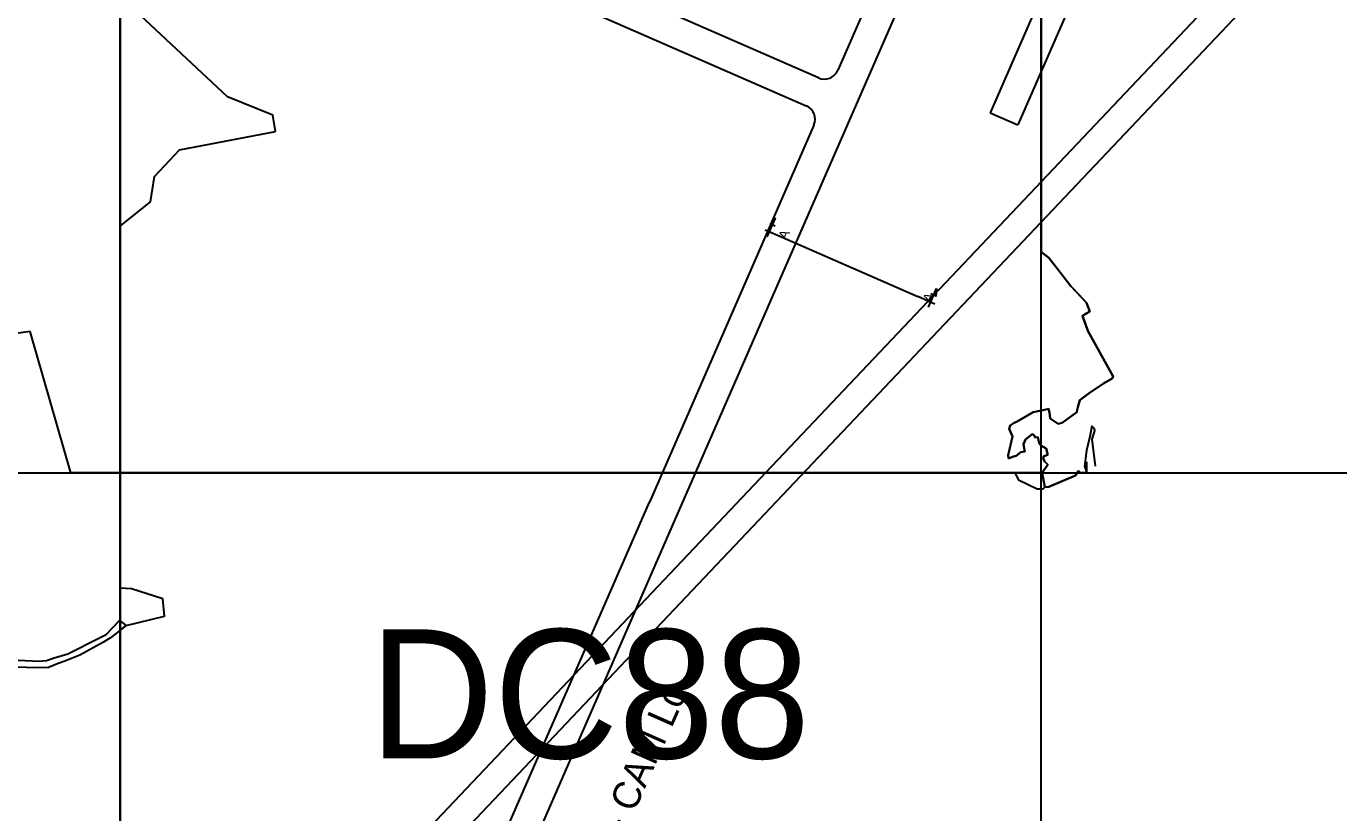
# Model space of a CAD drawing. Extents: x 547408 to 554234, y 1833375 to 1843904.
# Drawn here: x 551949 to 552662, y 1838316 to 1838742 of the extents above; entities that cross this region are included whole.
import ezdxf

# ---------------------------------------------------------------- set-up
doc = ezdxf.new("R2010")
doc.units = 0
for name, color, linetype in [('Level 1', 7, 'Continuous'), ('Level 10', 7, 'Continuous'), ('Level 30', 7, 'Continuous'), ('Level 52', 7, 'Continuous'), ('Level 62', 7, 'Continuous')]:
    doc.layers.add(name, color=color, linetype=linetype)

msp = doc.modelspace()

# ---------------------------------------------------------------- linework, layer by layer
at = {"layer": 'Level 1'}
for points in [[(552351.19, 1838628.02), (552355.65, 1838638.23)], [(552355.65, 1838638.23), (552352.94, 1838635.07), (552355.54, 1838633.93)], [(552350.09, 1838631.82), (552359.37, 1838627.77)], [(552359.37, 1838627.77), (552433, 1838595.62)], [(552438.74, 1838589.8), (552443.2, 1838600.01)], [(552443.2, 1838600.01), (552442.72, 1838595.87), (552440.12, 1838597.01)], [(552442.27, 1838591.57), (552433, 1838595.62)]]:
    msp.add_lwpolyline(points, dxfattribs=at)
at = {"layer": 'Level 10'}
msp.add_lwpolyline([(551925.66, 1838399.3), (551955.94, 1838397.77), (551959.89, 1838398.12), (551964.15, 1838399.51), (551971.53, 1838401.79), (551988.83, 1838410.38), (551992.31, 1838412.25), (551999.55, 1838419.8), (552003.2, 1838417.1), (551994.64, 1838410.5), (551990.5, 1838407.81), (551978.04, 1838401.02), (551970.77, 1838398.13), (551965.42, 1838396.09), (551960.77, 1838394.09), (551925.46, 1838394.75)], dxfattribs=at)
at = {"layer": 'Level 30'}
for points in [[(550477.02, 1837736.91), (551348.05, 1837763.51), (551500.16, 1837768.26), (551598.04, 1837771.31), (551819.16, 1837939.77), (551882.15, 1838006.24), (553007.63, 1839193.61)], [(550483.82, 1837722.11), (551348.99, 1837748.53), (551500.63, 1837753.27), (551603.3, 1837756.47), (551829.22, 1837928.58), (551893.03, 1837995.92), (553018.52, 1839183.3)], [(552596.36, 1838979.62), (552472.25, 1838695.33)], [(552611.48, 1838973.02), (552487.37, 1838688.73)], [(552475.85, 1838874.78), (552299.53, 1838470.9)], [(552379.04, 1838714.27), (552064.68, 1838851.51)], [(552049.86, 1838839.97), (552372.44, 1838699.15)], [(552425.03, 1838799.61), (552389.57, 1838718.4)], [(552472.25, 1838695.33), (552487.37, 1838688.73)], [(552376.57, 1838688.62), (552287.29, 1838484.1)], [(552107.68, 1838072.69), (552287.29, 1838484.1)], [(552299.53, 1838470.9), (552118.24, 1838055.64)]]:
    msp.add_lwpolyline(points, dxfattribs=at)
for centre, start, end in [((552382.24, 1838721.6), 246.41583, 336.41583), ((552369.24, 1838691.82), 336.41583, 66.41583)]:
    msp.add_arc(centre, 8, start, end, dxfattribs=at)
at = {"layer": 'Level 52'}
for p, q in [((552000, 1838882.95), (552000, 1838500)), ((552500, 1838619.8), (552500, 1838818.92)), ((552504.12, 1838616.68), (552500, 1838619.8)), ((552516.14, 1838601.29), (552504.12, 1838616.68)), ((552524.58, 1838592.2), (552516.14, 1838601.29)), ((552522.49, 1838585.18), (552526.32, 1838587.55)), ((552526.32, 1838587.55), (552524.58, 1838592.2)), ((552525.31, 1838577.05), (552522.49, 1838585.18)), ((552539.07, 1838552.32), (552525.31, 1838577.05)), ((552533.8, 1838548.44), (552538.52, 1838551.12)), ((552538.52, 1838551.12), (552539.07, 1838552.32)), ((552520.88, 1838539.44), (552525.94, 1838543.22)), ((552525.94, 1838543.22), (552533.8, 1838548.44)), ((552519.34, 1838532.96), (552519.8, 1838535.57)), ((552519.8, 1838535.57), (552520.88, 1838539.44)), ((552486.87, 1838527.85), (552495.58, 1838532.86)), ((552495.58, 1838532.86), (552486.87, 1838527.85)), ((552495.58, 1838532.86), (552501.85, 1838534.08)), ((552500, 1838533.72), (552495.58, 1838532.86)), ((552501.85, 1838534.08), (552503.89, 1838534.68)), ((552503.89, 1838534.68), (552504.45, 1838532.74)), ((552504.45, 1838532.74), (552504.79, 1838529.51)), ((552504.79, 1838529.51), (552509.16, 1838526.47)), ((552511.43, 1838527.13), (552519.34, 1838532.96)), ((552509.16, 1838526.47), (552511.43, 1838527.13)), ((552000, 1838500), (552485.67, 1838500)), ((552500.49, 1838500), (552500, 1838500)), ((552501.88, 1838492.25), (552500.49, 1838500)), ((552521.03, 1838500), (552520.27, 1838501)), ((552520.27, 1838501), (552521.03, 1838500)), ((552524.84, 1838500), (552521.03, 1838500)), ((552521.03, 1838500), (552524.84, 1838500)), ((552524.84, 1838500), (552524.7, 1838505.89)), ((552504.06, 1838492.28), (552501.88, 1838492.25)), ((552501.88, 1838492.25), (552504.06, 1838492.28)), ((552000, 1838414.63), (552003.2, 1838417.1)), ((552000, 1838178.65), (552000, 1838414.63))]:
    msp.add_line(p, q, dxfattribs=at)
for points in [[(552500, 1838818.92), (552500, 1838619.8), (552504.12, 1838616.68), (552510.13, 1838608.98), (552516.14, 1838601.29), (552520.36, 1838596.74), (552524.58, 1838592.2), (552526.32, 1838587.55), (552524.41, 1838586.37), (552522.49, 1838585.18), (552523.9, 1838581.11), (552525.31, 1838577.05), (552539.07, 1838552.32), (552538.52, 1838551.12), (552533.8, 1838548.44), (552525.94, 1838543.22), (552520.88, 1838539.44), (552519.8, 1838535.57), (552519.57, 1838534.27), (552519.34, 1838532.96), (552515.39, 1838530.05), (552511.43, 1838527.13), (552509.16, 1838526.47), (552504.79, 1838529.51), (552504.45, 1838532.74), (552503.89, 1838534.68), (552501.85, 1838534.08), (552500, 1838533.72)], [(552084.25, 1838685.14), (552082.87, 1838694.1), (552058.3, 1838703.96), (552000, 1838758.69)], [(552000, 1838633.79), (552016.52, 1838647.04), (552018.7, 1838660.71), (552032.23, 1838675.25), (552084.25, 1838685.14)], [(552000, 1838500), (552000, 1838633.79)], [(551951.16, 1838576.63), (551932.18, 1838574.02), (551935.39, 1838524.4)], [(551973.16, 1838500), (551951.16, 1838576.61)], [(552482.22, 1838507.68), (552481.96, 1838509.59), (552484.39, 1838519.68), (552482.51, 1838523.82), (552483.17, 1838525.69), (552485.36, 1838527.08), (552486.87, 1838527.85)], [(552486.87, 1838527.85), (552485.36, 1838527.08), (552483.17, 1838525.69), (552482.51, 1838523.82), (552484.39, 1838519.68), (552481.96, 1838509.59), (552482.22, 1838507.68)], [(552529.2, 1838523.56), (552528.79, 1838523.79), (552528.15, 1838524.56), (552527.51, 1838525.34), (552526.39, 1838519.64), (552524.56, 1838512.04), (552523.55, 1838503.59), (552524.84, 1838500)], [(552529.51, 1838503.5), (552527.65, 1838518.16), (552529.2, 1838523.56)], [(552496.52, 1838519.16), (552496.27, 1838520.19), (552495.07, 1838520.97), (552491.55, 1838518.05), (552490.32, 1838515.55), (552490.57, 1838514.31), (552491.01, 1838511.52), (552488.84, 1838511.14), (552486.35, 1838509.25)], [(552486.35, 1838509.25), (552488.84, 1838511.14), (552491.01, 1838511.52), (552490.57, 1838514.31), (552490.32, 1838515.55), (552491.55, 1838518.05), (552495.07, 1838520.97), (552496.27, 1838520.19), (552496.52, 1838519.16)], [(552503.55, 1838509.7), (552502.65, 1838513.12), (552499.82, 1838514.74), (552498.89, 1838516.06), (552498.17, 1838519.4), (552496.52, 1838519.16)], [(552496.52, 1838519.16), (552498.17, 1838519.4), (552498.89, 1838516.06), (552499.82, 1838514.74), (552502.65, 1838513.12), (552503.55, 1838509.7)], [(552486.35, 1838509.25), (552484.48, 1838508.72), (552482.22, 1838507.68)], [(552482.22, 1838507.68), (552484.48, 1838508.72), (552486.35, 1838509.25)], [(552501.91, 1838505.95), (552501.04, 1838507.67), (552501.4, 1838508.99), (552503.55, 1838509.7)], [(552503.55, 1838509.7), (552501.4, 1838508.99), (552501.04, 1838507.67), (552501.91, 1838505.95)], [(551873.12, 1838500), (552000, 1838500)], [(552000, 1838437.34), (552000, 1838500), (551973.16, 1838500)], [(552500, 1838500), (552000, 1838500)], [(552000, 1838500), (552000, 1838178.65)], [(552485.67, 1838500), (552487.75, 1838496.11), (552497.76, 1838491.31), (552501.12, 1838491.37), (552501.88, 1838492.25)], [(552501.88, 1838492.25), (552500.48, 1838500.05), (552503.67, 1838504.52), (552501.91, 1838505.95)], [(552501.91, 1838505.95), (552503.67, 1838504.52), (552500.48, 1838500.05), (552501.88, 1838492.25)], [(552520.27, 1838501), (552518.55, 1838498.54), (552504.06, 1838492.28)], [(552504.06, 1838492.28), (552518.55, 1838498.54), (552520.27, 1838501)], [(552003.2, 1838417.1), (552024.08, 1838422.16), (552023.2, 1838431.67), (552006.09, 1838437), (552000, 1838437.34)]]:
    msp.add_lwpolyline(points, dxfattribs=at)
at = {"layer": 'Level 62'}
for p, q in [((552000, 1835000), (552000, 1840500)), ((552500, 1837500), (552500, 1840500)), ((549500, 1838500), (553000, 1838500))]:
    msp.add_line(p, q, dxfattribs=at)

# ---------------------------------------------------------------- texts
at = {"layer": 'Level 1'}
for s, height, rotation, p in [('A', 5.21, 66.41583, (552361.8, 1838626.15)), ('A', 5.21, 66.41583, (552440.16, 1838591.93)), ('CAO TốC LAO BảO - CAM Lộ', 14.9999, 66.13903, (552199.63, 1838135.73))]:
    msp.add_text(s, height=height, rotation=rotation, dxfattribs=at).set_placement(p)
at = {"layer": 'Level 62'}
msp.add_text('DC88', height=70, dxfattribs=at).set_placement((552135.21, 1838345.02))

doc.saveas('drawing.dxf')
